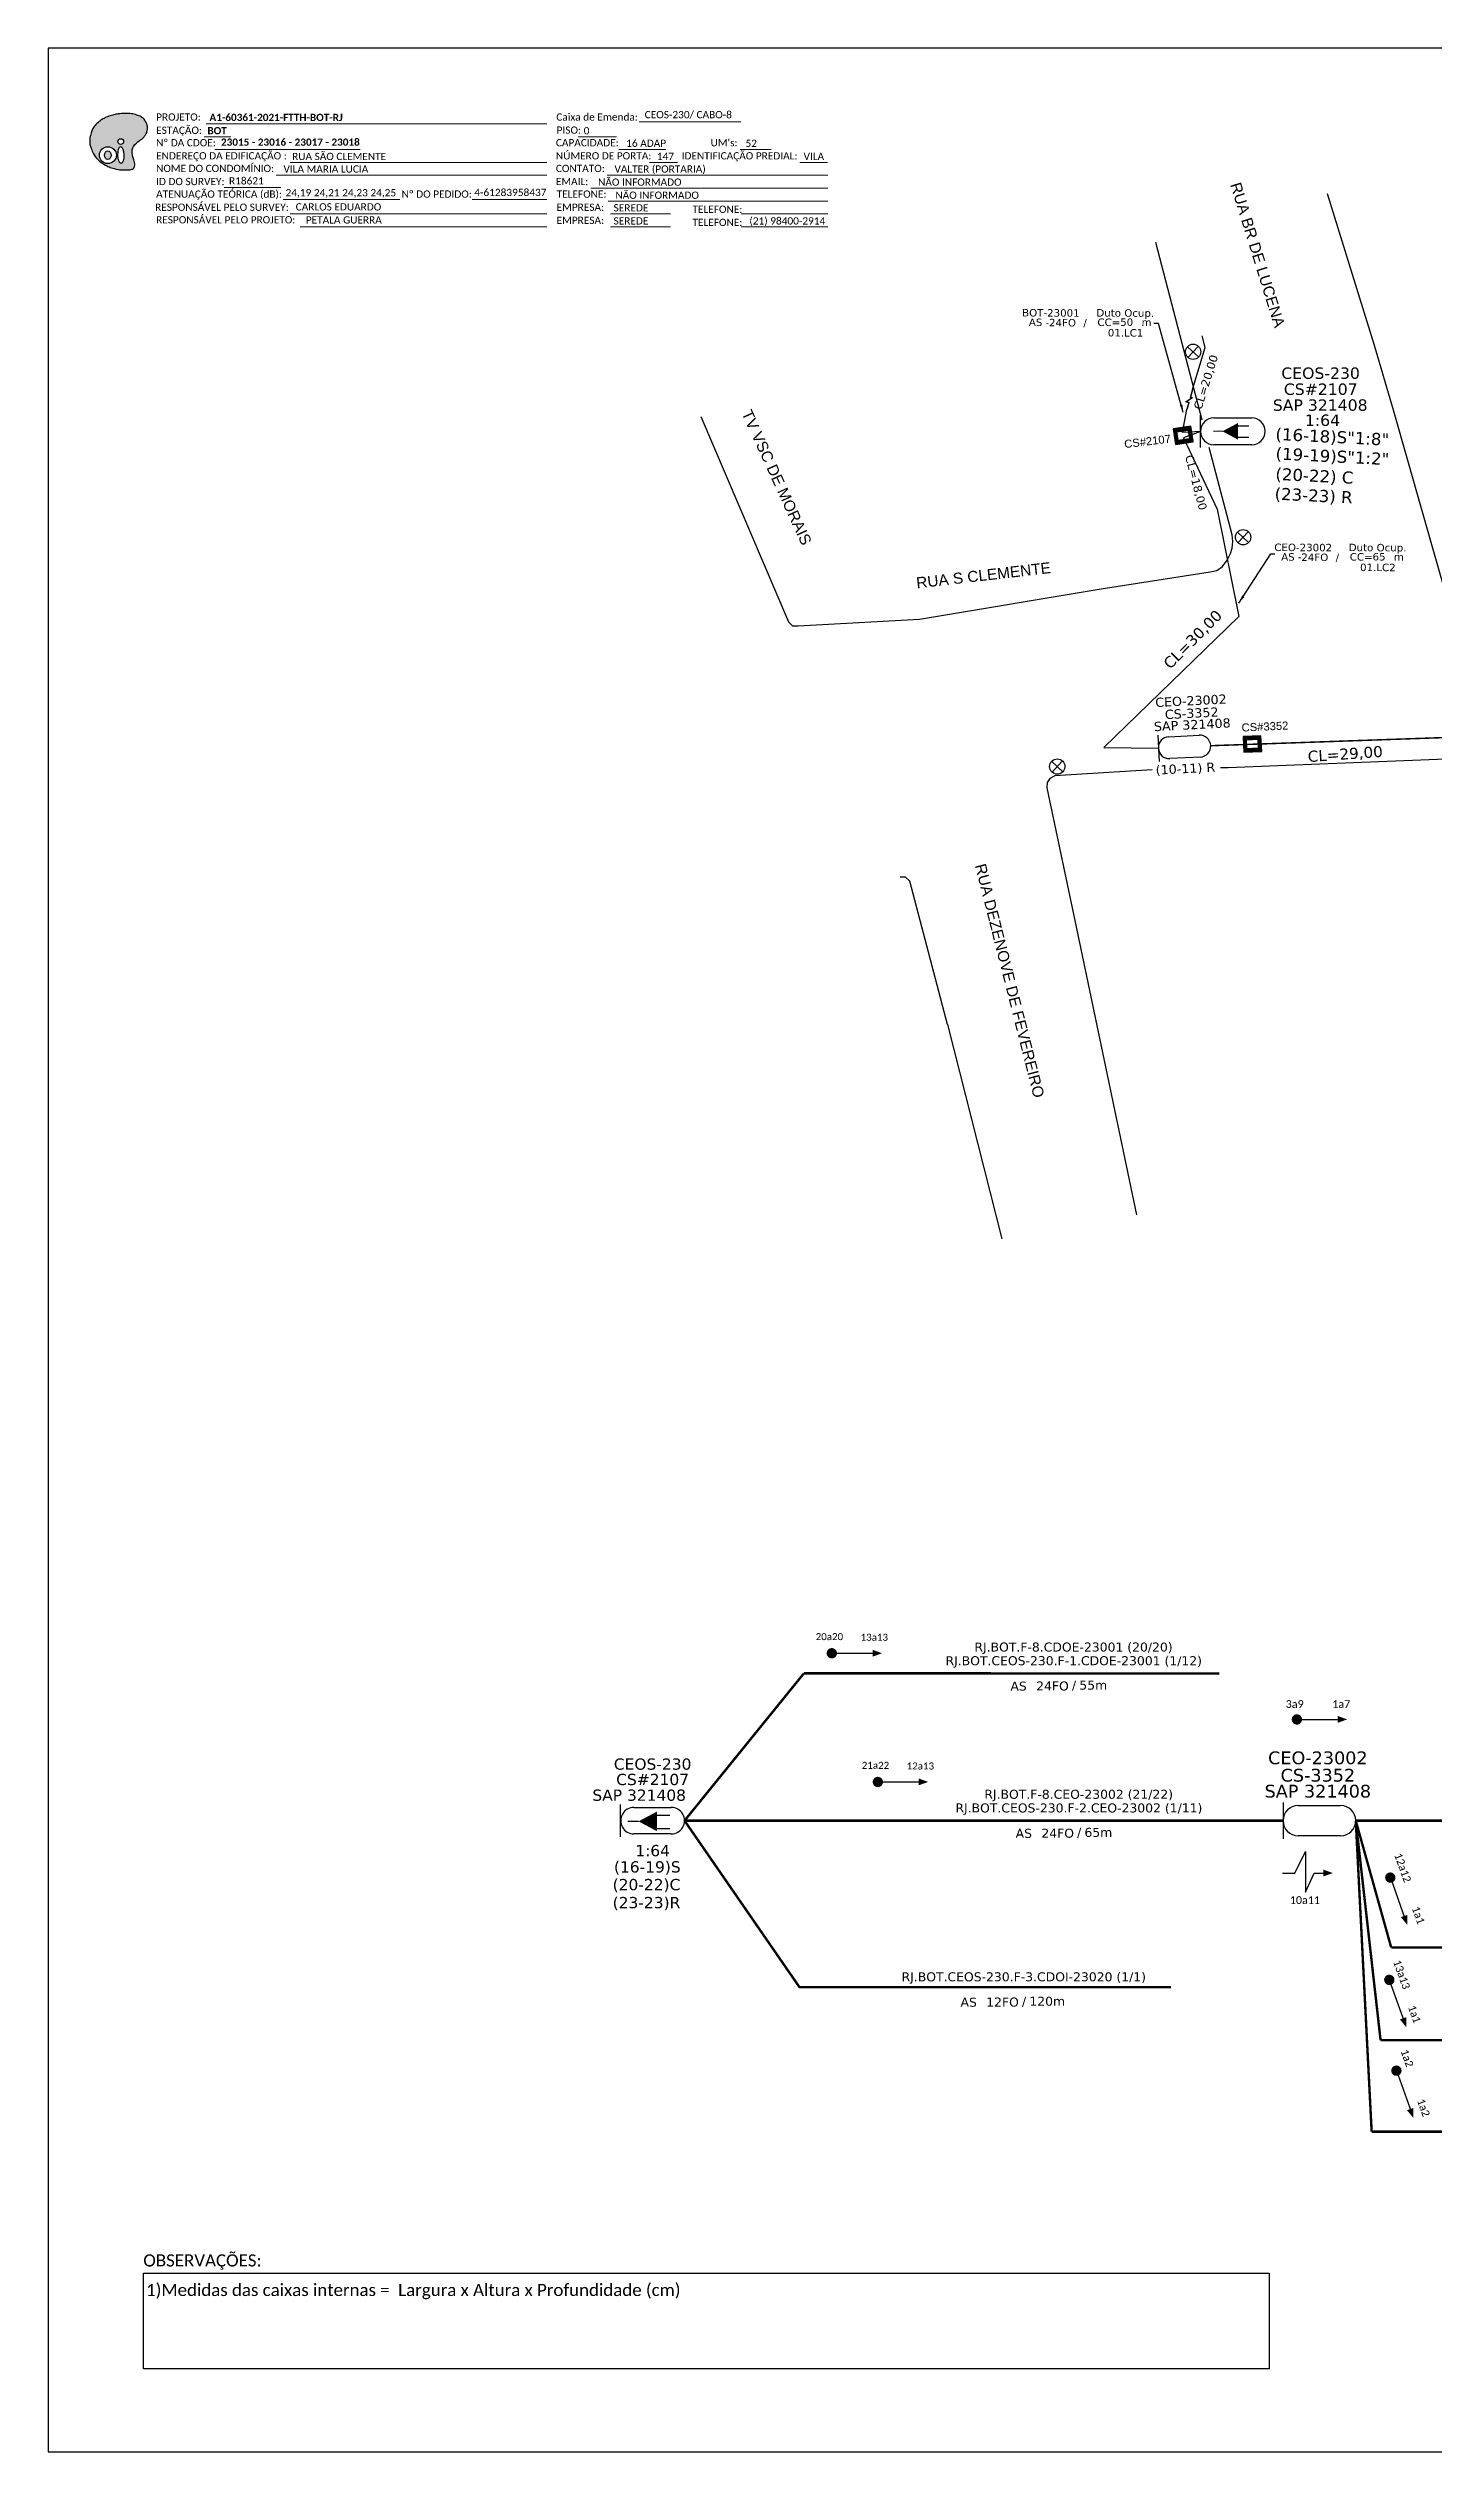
# Model space of a CAD drawing. Extents: x -4 to 837, y 1 to 595.
# Drawn here: x -4 to 339, y 1 to 595 of the extents above; entities that cross this region are included whole.
import ezdxf
from ezdxf.enums import TextEntityAlignment as Align

# ---------------------------------------------------------------- set-up
doc = ezdxf.new("R2010")
doc.units = 0
for name, color, linetype in [('10.1-Caixas Subterrâneas', 5, 'Continuous'), ('20.4-CEOS', 1, 'Continuous'), ('20.5-CEO', 1, 'Continuous'), ('Ancoragem Fachada', 7, 'Continuous'), ('CAP a instalar', 1, 'Continuous'), ('celulas gpon', 7, 'Continuous'), ('label_cabos', 7, 'Continuous'), ('locais', 7, 'Continuous'), ('QUADRA', 7, 'Continuous'), ('SETA', 7, 'Continuous'), ('Subida Lateral', 5, 'Continuous')]:
    doc.layers.add(name, color=color, linetype=linetype)
doc.layers.add('40.1-ETIQUETAS', color=1, linetype='Continuous', lineweight=20)
doc.layers.add('Segmento Logradouro Texto', color=238, linetype='Continuous', lineweight=0)
doc.layers.add('DROP DE CLIENTE', color=140, linetype='Continuous', plot=False)
doc.styles.add('ARIAL', font='arial.ttf')
doc.styles.add('DIGICADE', font='arial.ttf')
doc.styles.add('MtXpl_Calibri', font='calibri.ttf')
doc.styles.add('siredit', font='verdana.ttf')
doc.styles.add('WMF-Calibri0', font='calibri.ttf')
doc.styles.add('WMF-Calibri1', font='calibrib.ttf')
doc.linetypes.add('FENCELINE1', pattern='A,0.25,-0.1,[133,ltypeshp.shx,S=0.1,R=0,X=-0.1,Y=0],-0.1,1', length=1.45)
doc.dimstyles.new('CC', dxfattribs={"dimtxt": 1, "dimasz": 2, "dimexe": 0.18, "dimexo": 0.0625, "dimgap": 0.09, "dimtad": 0, "dimdec": 0, "dimrnd": 1, "dimzin": 0, "dimdsep": 46, "dimtxsty": 'siredit', "dimblk": 'NONE', "dimcen": 0, "dimse1": 1, "dimse2": 1, "dimsd1": 1, "dimsd2": 1, "dimclrt": 7, "dimadec": 0, "dimazin": 0, "dimtfac": 1, "dimtdec": 0, "dimtofl": 0, "dimtmove": 0, "dimatfit": 3, "dimfxl": 0, "dimtolj": 1, "dimtzin": 0, "dimarcsym": 0})

# ---------------------------------------------------------------- blocks, each defined once
blk = doc.blocks.new('OI')
h = blk.add_hatch(color=40)
edge = h.paths.add_edge_path()
edge.add_spline(control_points=[(4.35, -0.67), (3.92, -0.99), (3.26, -1.5), (2.81, -2.59), (2.9, -3.5), (3.06, -4.27), (3.31, -4.85), (3.37, -5.39), (3.4, -5.88), (3.2, -6.4), (2.54, -6.61), (1.65, -6.63), (0.55, -6.67), (-0.56, -6.42), (-1.61, -6.14), (-2.77, -5.61), (-3.92, -4.77), (-4.89, -3.7), (-5.34, -2.65), (-5.6, -1.94), (-5.85, -0.96), (-5.71, 0.47), (-5.1, 2.02), (-4.14, 3.02), (-3.3, 3.61), (-2.37, 4.16), (-1.36, 4.44), (-0.56, 4.7), (0.79, 4.85), (2.24, 4.97), (3.79, 4.57), (4.67, 4.21), (5.44, 3.65), (5.76, 2.99), (6.03, 2.21), (6.01, 1.46), (5.72, 0.64), (5.31, 0.08), (4.88, -0.38), (4.51, -0.55), (4.35, -0.67)], knot_values=[0, 0, 0, 0, 1.60434, 2.417191, 3.427595, 4.282808, 4.776746, 5.304182, 5.888771, 6.258406, 6.858137, 7.79129, 8.986195, 10.124242, 11.187857, 12.242908, 13.953784, 15.414161, 16.515391, 17.349188, 17.675853, 19.552021, 21.515531, 22.568638, 23.63245, 24.621084, 25.782718, 26.745347, 27.142653, 29.870543, 31.004649, 31.921532, 32.709589, 33.801391, 34.042471, 35.192333, 35.971461, 36.628871, 37.254359, 37.836911, 37.836911, 37.836911, 37.836911], degree=3, periodic=0)
h.paths.add_polyline_path([(1.13, -0.87, -1), (-0.04, -0.87, -1)], flags=16)
edge = h.paths.add_edge_path(flags=16)
edge.add_ellipse((0.56, -3.59), major_axis=(-0.02, 1.71), ratio=0.361305, start_angle=0, end_angle=360)
h.paths.add_polyline_path([(-0.36, -3.62, -1), (-3.8, -3.62, -1)], flags=16)
edge = h.paths.add_edge_path(flags=0)
edge.add_ellipse((-2.08, -3.62), major_axis=(0, 0.885), ratio=0.758294, start_angle=0, end_angle=360)
at = {"color": 40}
for centre, radius in [((-2.08, -3.62), 1.72), ((0.54, -0.87), 0.587)]:
    blk.add_circle(centre, radius, dxfattribs=at)
blk.add_ellipse((-2.08, -3.62), major_axis=(0, 0.885), ratio=0.758294, start_param=-3.141592653589792, end_param=3.141592653589792, dxfattribs=at)
blk.add_ellipse((0.56, -3.59), major_axis=(-0.02, 1.71), ratio=0.361305, dxfattribs=at)
at = {"color": 40, "start_tangent": (-0.800898, -0.598801), "end_tangent": (-0.800898, -0.598801)}
blk.add_spline([(4.35, -0.67), (3.2, -1.78), (2.9, -2.54), (2.92, -3.55), (3.12, -4.38), (3.28, -4.85), (3.37, -5.37), (3.35, -5.95), (3.2, -6.29), (2.66, -6.55), (1.73, -6.63), (0.54, -6.62), (-0.58, -6.41), (-1.6, -6.11), (-2.56, -5.67), (-3.95, -4.67), (-4.89, -3.56), (-5.37, -2.56), (-5.64, -1.78), (-5.72, -1.46), (-5.63, 0.42), (-4.84, 2.22), (-4.13, 2.99), (-3.27, 3.62), (-2.4, 4.09), (-1.3, 4.47), (-0.37, 4.72), (0.02, 4.77), (2.75, 4.8), (3.85, 4.53), (4.69, 4.16), (5.31, 3.68), (5.85, 2.73), (5.93, 2.5), (5.94, 1.35), (5.67, 0.62), (5.29, 0.08), (4.84, -0.36), (4.35, -0.67)], degree=3, dxfattribs=at)
blk = doc.blocks.new('POLE_POLE')
at = {"color": 1}
for p, q in [((-0.0000033, 0.0000125), (0.0000083, 0.0000017)), ((0.0000079, 0.0000128), (-0.0000029, 0.0000013))]:
    blk.add_line(p, q, dxfattribs=at)
blk.add_circle((0.0000026, 0.0000072), 0.00000805, dxfattribs=at)
blk = doc.blocks.new('*X8')
at = {"color": 0, "linetype": 'Continuous'}
for p, q in [((-1.25, 0.34099), (-0.49099, 1.1)), ((-1.25, 0.517767), (-0.667767, 1.1)), ((-1.25, 0.694544), (-0.844544, 1.1)), ((-1.25, 0.87132), (-1.02132, 1.1)), ((-1.25, 1.048097), (-1.198097, 1.1)), ((-1.25, 0.164214), (-0.8035, 0.610714)), ((-1.25, -0.012563), (-0.8035, 0.433937)), ((-1.25, -0.18934), (-0.8035, 0.25716)), ((-1.25, -0.366117), (-0.8035, 0.080383)), ((-0.789214, 0.625), (-0.314214, 1.1)), ((-0.612437, 0.625), (-0.137437, 1.1)), ((-0.43566, 0.625), (0.03934, 1.1)), ((-0.258883, 0.625), (0.216117, 1.1)), ((-0.082107, 0.625), (0.392893, 1.1)), ((0.09467, 0.625), (0.56967, 1.1)), ((0.271447, 0.625), (0.746447, 1.1)), ((0.448223, 0.625), (0.923223, 1.1)), ((0.625, 0.625), (1.1, 1.1)), ((0.801777, 0.625), (1.25, 1.073223)), ((0.8035, 0.449947), (1.25, 0.896447)), ((0.8035, 0.27317), (1.25, 0.71967)), ((0.8035, 0.096393), (1.25, 0.542893)), ((0.8035, -0.080383), (1.25, 0.366117)), ((0.8035, -0.25716), (1.25, 0.18934)), ((0.8035, -0.433937), (1.25, 0.012563)), ((-1.25, -0.542893), (-0.8035, -0.096393)), ((-1.25, -0.71967), (-0.8035, -0.27317)), ((-1.25, -0.896447), (-0.8035, -0.449947)), ((-1.25, -1.073223), (-0.801777, -0.625)), ((-1.1, -1.1), (-0.625, -0.625)), ((-0.923223, -1.1), (-0.448223, -0.625)), ((-0.746447, -1.1), (-0.271447, -0.625)), ((-0.56967, -1.1), (-0.09467, -0.625)), ((-0.392893, -1.1), (0.082107, -0.625)), ((-0.216117, -1.1), (0.258883, -0.625)), ((-0.03934, -1.1), (0.43566, -0.625)), ((0.137437, -1.1), (0.612437, -0.625)), ((0.314214, -1.1), (0.789214, -0.625)), ((0.49099, -1.1), (1.25, -0.34099)), ((0.667767, -1.1), (1.25, -0.517767)), ((0.8035, -0.610714), (1.25, -0.164214)), ((0.844544, -1.1), (1.25, -0.694544)), ((1.02132, -1.1), (1.25, -0.87132)), ((1.198097, -1.1), (1.25, -1.048097))]:
    blk.add_line(p, q, dxfattribs=at)
blk = doc.blocks.new('MANHOLE_MQ')
at = {"color": 0, "linetype": 'Continuous'}
for p, q in [((0.0000062, 0.0000057), (-0.0000063, 0.0000057)), ((-0.0000063, 0.0000057), (-0.0000063, -0.0000053)), ((-0.000004, 0.0000033), (0.000004, 0.0000033)), ((-0.000004, -0.0000029), (-0.000004, 0.0000033)), ((0.000004, 0.0000033), (0.000004, -0.0000029)), ((0.0000062, -0.0000053), (0.0000062, 0.0000057)), ((-0.0000063, -0.0000053), (0.0000062, -0.0000053)), ((0.000004, -0.0000029), (-0.000004, -0.0000029)), ((0.000004, -0.0000029), (0.000004, -0.0000029))]:
    blk.add_line(p, q, dxfattribs=at)
at = {"color": 0, "linetype": 'Continuous', "xscale": 5e-06, "yscale": 5e-06, "zscale": 1e-05}
blk.add_blockref('*X8', (0, 0.0000002), dxfattribs=at)
blk = doc.blocks.new('_None')
blk = doc.blocks.new('Inst CB DT OCUP CFOA-SM-AS-80-TS-24')
at = {"layer": 'label_cabos', "color": 0, "style": 'siredit'}
for tag, flags, p in [('ID_ATIVIDADE', 3, (1.31, 2.67)), ('FATOR', 1, (11.56, 2.55))]:
    blk.add_attdef(tag, text='', height=1, rotation=359.69, dxfattribs=dict(at, flags=flags)).set_placement(p, align=Align.MIDDLE_CENTER)
for tag, p in [('TIPO_CABO', (1.76, 0)), ('DESTINO_CABO', (3.13, 1.26)), ('CABO', (4.69, -0.05)), ('/', (7.71, -0.05)), ('LANCE', (10.91, 0)), ('TIPO_CABO', (13.11, 1.24)), ('UND', (15.96, 0)), ('FID', (13.15, -1.41))]:
    blk.add_attdef(tag, text='', height=1, rotation=359.69, dxfattribs=at).set_placement(p, align=Align.MIDDLE_CENTER)
blk.add_attdef('QTDE', (12.43, -0.47), '', height=1, rotation=359.69, dxfattribs=at)
blk = doc.blocks.new('*U33')
at = {"layer": '20.4-CEOS', "color": 7, "style": 'siredit'}
for tag, p in [('FIBRAS_SPLITTER', (0, 0)), ('FIBRAS_TOP_C', (0, -4.13)), ('RESERVA_FINAIS', (0, -5.46))]:
    blk.add_attdef(tag, p, '', height=1.01, dxfattribs=at)
for tag, p, flags in [('ID_ATIVIDADE', (0, -6.77), 3), ('FATOR', (0, -8.09), 1), ('QTDE', (0, -9.4), 1), ('FID', (0, -10.71), 1)]:
    blk.add_attdef(tag, p, '', height=1.01, dxfattribs=dict(at, flags=flags))
blk = doc.blocks.new('ETIQUETA_RS5F')
at = {"layer": '40.1-ETIQUETAS', "color": 0, "style": 'siredit'}
blk.add_text('/', height=1.5, dxfattribs=at).set_placement((1.58, -1.95), align=Align.MIDDLE_RIGHT)
for tag, p in [('ETIQUETA_R_PRIMARIA', (1.21, 4.1)), ('ETIQUETA_R_SECUNDARIA', (1.21, 2.1)), ('F_ATIVAS/F_MORTAS', (1.14, -4.24))]:
    blk.add_attdef(tag, text='', height=1.5, dxfattribs=at).set_placement(p, align=Align.MIDDLE_CENTER)
for tag, p in [('TIPO_CABO', (-6.58, -2.12)), ('CAP_CABO', (0.4, -2.09))]:
    blk.add_attdef(tag, text='', height=1.5, dxfattribs=at).set_placement(p, align=Align.MIDDLE_RIGHT)
blk.add_attdef('METROS', text='', height=1.5, dxfattribs=at).set_placement((2.14, -1.95), align=Align.MIDDLE_LEFT)
for tag, p in [('FUSÃO_1', (0.85, -8.39)), ('FUSÃO_2', (0.85, -10.6)), ('FUSÃO_3', (0.85, -12.93)), ('FUSÃO_4', (0.85, -15.14)), ('FUSÃO_5', (0.85, -17.16))]:
    blk.add_attdef(tag, text='', height=1.5, dxfattribs=at).set_placement(p, align=Align.CENTER)

msp = doc.modelspace()

# ---------------------------------------------------------------- linework, layer by layer
for p, q in [((837.17, 595.26), (-3.83, 595.26)), ((-3.83, 595.26), (-3.83, 1.26)), ((-3.83, 1.26), (837.17, 1.26))]:
    msp.add_line(p, q)
at = {"color": 7, "lineweight": 0}
for points in [[(35.28, 576.58), (119.43, 576.58)], [(142.27, 577.07), (167.4, 577.07)], [(34.76, 573.3), (41.31, 573.3)], [(127.22, 573.34), (136.71, 573.34)], [(37.42, 570.23), (73.33, 570.23)], [(55.99, 566.99), (119.43, 566.99)], [(137.27, 570.23), (148.89, 570.23)], [(144.86, 566.99), (151.8, 566.99)], [(167.22, 570.23), (174.88, 570.23)], [(182.03, 566.99), (188.88, 566.99)], [(39.74, 560.82), (53.69, 560.82)], [(52.58, 563.88), (119.43, 563.88)], [(130.35, 560.64), (188.91, 560.64)], [(134.39, 563.88), (188.91, 563.88)], [(54.28, 557.85), (83.14, 557.85)], [(55.99, 554.29), (119.43, 554.29)], [(101.02, 557.85), (119.45, 557.85)], [(134.64, 557.41), (188.91, 557.41)], [(135.24, 554.29), (150.04, 554.29)], [(167.49, 554.29), (188.91, 554.29)], [(58.48, 551.06), (119.43, 551.06)], [(135.24, 551.06), (150.04, 551.06)], [(167.52, 551.06), (188.91, 551.06)]]:
    msp.add_lwpolyline(points, dxfattribs=at)
at = {"color": 7, "const_width": 1.28}
for points in [[(189.27, 198.61, 1), (190.54, 198.61, 1)], [(200.65, 166.81, 1), (201.92, 166.81, 1)]]:
    msp.add_lwpolyline(points, format="xyb", close=True, dxfattribs=at)
at = {"const_width": 1.28}
for points in [[(304.24, 182.26, 1), (305.51, 182.26, 1)], [(327.75, 143.77, 1), (328.18, 142.57, 1)], [(327.5, 118.5, 1), (327.93, 117.3, 1)], [(329.25, 96.07, 1), (329.68, 94.87, 1)]]:
    msp.add_lwpolyline(points, format="xyb", close=True, dxfattribs=at)
at = {"color": 0}
msp.add_lwpolyline([(19.73, 45.46), (297.98, 45.46), (297.98, 21.75), (19.73, 21.75)], close=True, dxfattribs=at)
at = {"layer": '20.4-CEOS', "color": 7}
for p, q in [((284.37, 503.88), (293.7, 503.89)), ((293.71, 497.24), (284.37, 497.23)), ((137.71, 153.28), (137.71, 161.21)), ((141, 160.53), (150.22, 160.53)), ((150.22, 153.96), (141, 153.96))]:
    msp.add_line(p, q, dxfattribs=at)
for points in [[(281.05, 496.54), (281.04, 504.56)], [(286.46, 500.56), (284.22, 500.55)], [(290.14, 501.88), (292.98, 501.88)], [(290.14, 499.11), (292.98, 499.11)], [(142.13, 157.07), (139.47, 157.07)], [(146.51, 158.63), (149.87, 158.63)], [(146.51, 155.35), (149.87, 155.35)]]:
    msp.add_lwpolyline(points, dxfattribs=at)
for points in [[(286.46, 500.56, 0, 4.11, 0), (290.31, 500.56, 4.11, 4.11, 0)], [(142.13, 157.07, 0, 4.88, 0), (146.71, 157.07, 4.88, 4.88, 0)]]:
    msp.add_lwpolyline(points, format="xyseb", dxfattribs=at)
for centre, start, end in [((284.37, 500.55), 90.05565, 270.05565), ((293.7, 500.56), 270.05565, 90.05565)]:
    msp.add_arc(centre, 3.33, start, end, dxfattribs=at)
for centre, major_axis, start_param, end_param in [((141, 157.25), (2.32, 2.32), 0.785398, 3.926991), ((150.22, 157.25), (-2.32, 2.32), 2.356194, 5.497787)]:
    msp.add_ellipse(centre, major_axis=major_axis, ratio=1, start_param=start_param, end_param=end_param, dxfattribs=at)
at = {"layer": '20.5-CEO', "color": 5}
for p, q in [((273.19, 425.09), (280.74, 425.47)), ((281.01, 420.08), (273.46, 419.7)), ((305.19, 160.99), (315.68, 160.99)), ((315.68, 153.51), (305.19, 153.51))]:
    msp.add_line(p, q, dxfattribs=at)
for points in [[(270.47, 425.5), (270.79, 419.01)], [(301.45, 161.75), (301.45, 152.74)]]:
    msp.add_lwpolyline(points, dxfattribs=at)
for centre, radius, start, end in [((273.32, 422.39), 2.7, 92.87741, 272.87741), ((280.87, 422.77), 2.7, 272.87741, 92.87741), ((305.19, 157.25), 3.74, 90, 270), ((315.68, 157.25), 3.74, 270, 90)]:
    msp.add_arc(centre, radius, start, end, dxfattribs=at)
at = {"layer": 'CAP a instalar', "color": 7, "ltscale": 5}
for p, q in [((282.16, 521.26), (281.43, 524.14)), ((279.1, 510.89), (282.16, 521.26)), ((276.6, 500.26), (277.7, 505.96)), ((281.04, 500.55), (276.6, 500.26)), ((281.04, 500.55), (276.84, 498.97)), ((276.84, 498.97), (285.13, 481.31)), ((277.48, 501.06), (277.48, 501.06)), ((285.13, 481.31), (290.52, 454.84)), ((290.52, 454.84), (257.11, 422.4)), ((257.11, 422.4), (270.63, 422.26))]:
    msp.add_line(p, q, dxfattribs=at)
at = {"layer": 'CAP a instalar', "linetype": 'FENCELINE1', "ltscale": 5, "const_width": 0.368}
msp.add_lwpolyline([(347.55, 425.1), (283.57, 422.87)], dxfattribs=at)
at = {"layer": 'CAP a instalar', "color": 7, "linetype": 'FENCELINE1', "ltscale": 7, "const_width": 0.595}
for points in [[(153.5, 157.25), (183.02, 193.66)], [(183.02, 193.66), (285.66, 193.62)], [(153.5, 157.25), (301.45, 157.25)], [(319.42, 157.25), (328.18, 125.92)], [(319.42, 157.25), (325.56, 102.98)], [(328.18, 125.92), (421.19, 125.9)], [(325.56, 102.98), (418.57, 102.96)]]:
    msp.add_lwpolyline(points, dxfattribs=at)
at = {"layer": 'CAP a instalar', "color": 252, "linetype": 'FENCELINE1', "ltscale": 7, "const_width": 0.595}
for points in [[(153.5, 157.25), (181.91, 116.1), (193.76, 116.12)], [(319.42, 157.25), (323.35, 80.39)], [(193.76, 116.12), (273.73, 116.1)], [(323.35, 80.39), (425.22, 80.46)]]:
    msp.add_lwpolyline(points, dxfattribs=at)
at = {"layer": 'CAP a instalar', "linetype": 'FENCELINE1', "ltscale": 7, "const_width": 0.595}
msp.add_lwpolyline([(319.42, 157.25), (423.87, 157.21)], dxfattribs=at)
at = {"layer": 'DROP DE CLIENTE', "color": 5}
msp.add_line((306.99, 149.64), (306.99, 139.58), dxfattribs=at)
at = {"layer": 'QUADRA', "color": 4}
for points in [[(312.35, 559.34), (323.99, 521.85)], [(281.45, 503.31), (270.01, 547.2)], [(323.99, 521.85), (328.7, 505.83), (342.82, 456.08), (343.72, 455.1), (345.18, 455.1), (363.53, 454.46), (429.42, 456.08), (640.81, 466.63), (643.15, 466.63), (644.43, 467.28), (645.34, 468.26), (645.63, 469.55)], [(157.53, 504.21), (179.21, 453.48), (180.15, 452.5), (181.57, 452.5), (211.61, 454.12), (256.49, 461.61), (283.44, 465.84), (285.06, 466.16), (286.46, 467.13), (287.6, 468.76), (288.46, 470.39), (288.9, 471.69), (289, 473.31), (288.84, 474.94), (283.22, 496.52)], [(597.18, 415.6), (594.43, 426.96), (593.46, 427.93), (516.53, 425.51), (464.97, 424.22), (456.33, 424.22), (455.11, 423.56), (454.38, 422.58), (454.32, 420.96), (455.76, 413.81), (457.15, 405.67), (456.47, 404.7), (455.28, 404.37), (449.08, 402.75), (447.69, 402.75), (446.54, 403.07), (445.95, 404.37), (444.2, 411.53), (441.72, 421.62), (440.76, 421.94), (439.46, 422.58), (431.74, 422.91), (426.98, 422.91), (300.16, 417.87)], [(269.11, 416.9), (245.04, 415.43), (243.84, 414.78), (243.11, 413.81), (243.05, 412.5), (249.96, 379.7)], [(300.16, 417.87), (287.89, 417.38), (285.95, 417.38)], [(218.54, 353.98), (209.17, 389.42), (208.16, 390.4), (206.79, 390.4)], [(249.96, 379.7), (265.26, 306.92)], [(218.54, 353.98), (231.97, 301.02)]]:
    msp.add_lwpolyline(points, dxfattribs=at)
at = {"layer": 'SETA', "color": 7}
for points in [[(189.9, 198.61), (200.87, 198.61)], [(201.29, 166.81), (212.25, 166.81)]]:
    msp.add_lwpolyline(points, dxfattribs=at)
at = {"layer": 'SETA'}
for points in [[(304.87, 182.26), (315.84, 182.26)], [(327.97, 143.17), (331.67, 132.85)], [(327.72, 117.9), (331.41, 107.58)], [(329.47, 95.47), (333.17, 85.15)]]:
    msp.add_lwpolyline(points, dxfattribs=at)
at = {"layer": 'SETA', "color": 5}
for points in [[(301.33, 144.28), (304.38, 144.28), (306.99, 149.64)], [(306.99, 139.58), (309.14, 144.28), (312.29, 144.28)]]:
    msp.add_lwpolyline(points, dxfattribs=at)
at = {"layer": 'SETA', "color": 7}
for points in [[(199.99, 199.47), (202.33, 198.62), (199.99, 197.77)], [(211.37, 167.67), (213.71, 166.82), (211.37, 165.97)]]:
    msp.add_solid(points, dxfattribs=at)
at = {"layer": 'SETA'}
for points in [[(314.96, 183.12), (317.3, 182.27), (314.96, 181.42)], [(332.19, 133.97), (332.17, 131.49), (330.58, 133.4)], [(331.93, 108.7), (331.92, 106.21), (330.33, 108.13)], [(333.69, 86.27), (333.67, 83.78), (332.09, 85.69)]]:
    msp.add_solid(points, dxfattribs=at)
at = {"layer": 'SETA', "color": 5}
msp.add_solid([(311.41, 145.15), (313.75, 144.3), (311.41, 143.45)], dxfattribs=at)
at = {"layer": 'Subida Lateral', "color": 5, "const_width": 0.368}
msp.add_lwpolyline([(277.7, 505.96), (278.18, 507.65), (277.54, 507.88), (278.93, 508.82), (278.58, 509.01), (279.1, 510.89)], dxfattribs=at)

# ---------------------------------------------------------------- block references
at = {"color": 7, "xscale": 1.213923925163967, "yscale": 1.213923925163967, "zscale": 1.213923925163967, "rotation": 0.1532896023949059}
msp.add_blockref('OI', (13.47, 573.2), dxfattribs=at)
at = {"layer": '10.1-Caixas Subterrâneas', "color": 30, "xscale": 352405.8573918803, "yscale": 352405.8573918805, "zscale": 352405.8573918805}
for p, rotation in [((276.74, 499.64), 188.4203715481282), ((293.86, 423.37), 182.8336503424179)]:
    msp.add_blockref('MANHOLE_MQ', p, dxfattribs=dict(at, rotation=rotation))
at = {"layer": '20.4-CEOS', "color": 0, "lineweight": 0}
ref = msp.add_blockref('*U33', (299.52, 498.44), dxfattribs=dict(at, xscale=2.962726248718471, yscale=2.962726248718471, zscale=2.962726248718471, rotation=357.0732344251749))
ref.add_attrib('FIBRAS_SPLITTER', '(16-18)S"1:8"', (299.52, 498.44), dxfattribs={"color": 7, "height": 2.9914, "rotation": 357.07323, "style": 'siredit'})
ref.add_attrib('FIBRAS_TOP_C', '(20-22) C', (299.5, 488.57), dxfattribs={"color": 7, "height": 2.991, "rotation": 357.07323, "style": 'siredit'})
ref.add_attrib('RESERVA_FINAIS', '(23-23) R', (299.31, 483.7), dxfattribs={"color": 7, "height": 2.991, "rotation": 357.07323, "style": 'siredit'})
ref = msp.add_blockref('*U33', (299.54, 493.62), dxfattribs=dict(at, xscale=2.962726248718471, yscale=2.962726248718471, zscale=2.962726248718471, rotation=357.0732344251749))
ref.add_attrib('FIBRAS_SPLITTER', '(19-19)S"1:2"', (299.54, 493.62), dxfattribs={"color": 7, "height": 2.9914, "rotation": 357.07323, "style": 'siredit'})
at = {"layer": '40.1-ETIQUETAS', "color": 7}
ref = msp.add_blockref('ETIQUETA_RS5F', (247.95, 193.64), dxfattribs=dict(at, xscale=1.487662336244305, yscale=1.487662336244305, zscale=1.487662336244305))
ref.add_attrib('ETIQUETA_R_PRIMARIA', 'RJ.BOT.F-8.CDOE-23001 (20/20)', dxfattribs={"color": 0, "height": 2.2315, "style": 'siredit'}).set_placement((249.65, 200.15), align=Align.MIDDLE_CENTER)
ref.add_attrib('ETIQUETA_R_SECUNDARIA', 'RJ.BOT.CEOS-230.F-1.CDOE-23001 (1/12)', dxfattribs={"color": 0, "height": 2.2315, "style": 'siredit'}).set_placement((249.71, 196.77), align=Align.MIDDLE_CENTER)
ref.add_attrib('TIPO_CABO', 'AS', dxfattribs={"color": 0, "height": 2.231, "style": 'siredit'}).set_placement((238.1, 190.49), align=Align.MIDDLE_RIGHT)
ref.add_attrib('CAP_CABO', '24FO', dxfattribs={"color": 0, "height": 2.231, "style": 'siredit'}).set_placement((248.49, 190.53), align=Align.MIDDLE_RIGHT)
ref.add_attrib('METROS', '55m', dxfattribs={"color": 0, "height": 2.231, "style": 'siredit'}).set_placement((251.09, 190.73), align=Align.MIDDLE_LEFT)
ref = msp.add_blockref('ETIQUETA_RS5F', (249.22, 157.26), dxfattribs=dict(at, xscale=1.487662336244305, yscale=1.487662336244305, zscale=1.487662336244305))
ref.add_attrib('ETIQUETA_R_PRIMARIA', 'RJ.BOT.F-8.CEO-23002 (21/22)', dxfattribs={"color": 0, "height": 2.2315, "style": 'siredit'}).set_placement((250.93, 163.77), align=Align.MIDDLE_CENTER)
ref.add_attrib('ETIQUETA_R_SECUNDARIA', 'RJ.BOT.CEOS-230.F-2.CEO-23002 (1/11)', dxfattribs={"color": 0, "height": 2.2315, "style": 'siredit'}).set_placement((250.98, 160.39), align=Align.MIDDLE_CENTER)
ref.add_attrib('TIPO_CABO', 'AS', dxfattribs={"color": 0, "height": 2.231, "style": 'siredit'}).set_placement((239.38, 154.12), align=Align.MIDDLE_RIGHT)
ref.add_attrib('CAP_CABO', '24FO', dxfattribs={"color": 0, "height": 2.231, "style": 'siredit'}).set_placement((249.77, 154.15), align=Align.MIDDLE_RIGHT)
ref.add_attrib('METROS', '65m', dxfattribs={"color": 0, "height": 2.231, "style": 'siredit'}).set_placement((252.36, 154.35), align=Align.MIDDLE_LEFT)
at = {"layer": '40.1-ETIQUETAS', "color": 252}
ref = msp.add_blockref('ETIQUETA_RS5F', (235.6, 115.53), dxfattribs=dict(at, xscale=1.487662336244305, yscale=1.487662336244305, zscale=1.487662336244305))
ref.add_attrib('ETIQUETA_R_SECUNDARIA', 'RJ.BOT.CEOS-230.F-3.CDOI-23020 (1/1)', dxfattribs={"color": 0, "height": 2.2315, "style": 'siredit'}).set_placement((237.36, 118.66), align=Align.MIDDLE_CENTER)
ref.add_attrib('TIPO_CABO', 'AS', dxfattribs={"color": 0, "height": 2.231, "style": 'siredit'}).set_placement((225.76, 112.39), align=Align.MIDDLE_RIGHT)
ref.add_attrib('CAP_CABO', '12FO', dxfattribs={"color": 0, "height": 2.231, "style": 'siredit'}).set_placement((236.14, 112.42), align=Align.MIDDLE_RIGHT)
ref.add_attrib('METROS', '120m', dxfattribs={"color": 0, "height": 2.231, "style": 'siredit'}).set_placement((238.74, 112.63), align=Align.MIDDLE_LEFT)
at = {"layer": 'label_cabos', "color": 0, "lineweight": 0}
ref = msp.add_blockref('Inst CB DT OCUP CFOA-SM-AS-80-TS-24', (238.3, 527.5), dxfattribs=dict(at, xscale=1.842424860473023, yscale=1.842424860473023, zscale=1.842424860473023))
ref.add_attrib('DESTINO_CABO', 'BOT-23001', dxfattribs={"color": 0, "height": 1.842, "rotation": 359.69001, "style": 'siredit'}).set_placement((244.06, 529.83), align=Align.MIDDLE_CENTER)
ref.add_attrib('CABO', '24FO', dxfattribs={"color": 0, "height": 1.842, "rotation": 359.69001, "style": 'siredit'}).set_placement((246.93, 527.41), align=Align.MIDDLE_CENTER)
ref.add_attrib('TIPO_CABO', 'Duto Ocup.', dxfattribs={"color": 0, "height": 1.842, "rotation": 359.69001, "style": 'siredit'}).set_placement((262.45, 529.8), align=Align.MIDDLE_CENTER)
ref.add_attrib('/', '/', dxfattribs={"color": 0, "height": 1.84, "rotation": 359.69001, "style": 'siredit'}).set_placement((252.51, 527.41), align=Align.MIDDLE_CENTER)
ref.add_attrib('TIPO_CABO', 'AS - ', dxfattribs={"color": 0, "height": 1.842, "rotation": 359.69001, "style": 'siredit'}).set_placement((241.54, 527.49), align=Align.MIDDLE_CENTER)
ref.add_attrib('FID', '01.LC1', dxfattribs={"color": 0, "height": 1.842, "rotation": 359.69001, "style": 'siredit'}).set_placement((262.52, 524.9), align=Align.MIDDLE_CENTER)
ref.add_attrib('LANCE', 'CC=', dxfattribs={"color": 0, "height": 1.842, "rotation": 359.69001, "style": 'siredit'}).set_placement((258.39, 527.5), align=Align.MIDDLE_CENTER)
ref.add_attrib('QTDE', '50', (261.19, 526.63), dxfattribs={"color": 0, "height": 1.842, "rotation": 359.69001, "style": 'siredit'})
ref.add_attrib('UND', 'm', dxfattribs={"color": 0, "height": 1.84, "rotation": 359.69001, "style": 'siredit'}).set_placement((267.71, 527.5), align=Align.MIDDLE_CENTER)
ref = msp.add_blockref('Inst CB DT OCUP CFOA-SM-AS-80-TS-24', (300.67, 469.53), dxfattribs=dict(at, xscale=1.842424860473023, yscale=1.842424860473023, zscale=1.842424860473023))
ref.add_attrib('DESTINO_CABO', 'CEO-23002', dxfattribs={"color": 0, "height": 1.842, "rotation": 359.69001, "style": 'siredit'}).set_placement((306.44, 471.86), align=Align.MIDDLE_CENTER)
ref.add_attrib('CABO', '24FO', dxfattribs={"color": 0, "height": 1.842, "rotation": 359.69001, "style": 'siredit'}).set_placement((309.3, 469.44), align=Align.MIDDLE_CENTER)
ref.add_attrib('TIPO_CABO', 'Duto Ocup.', dxfattribs={"color": 0, "height": 1.842, "rotation": 359.69001, "style": 'siredit'}).set_placement((324.82, 471.83), align=Align.MIDDLE_CENTER)
ref.add_attrib('/', '/', dxfattribs={"color": 0, "height": 1.84, "rotation": 359.69001, "style": 'siredit'}).set_placement((314.88, 469.44), align=Align.MIDDLE_CENTER)
ref.add_attrib('TIPO_CABO', 'AS - ', dxfattribs={"color": 0, "height": 1.842, "rotation": 359.69001, "style": 'siredit'}).set_placement((303.92, 469.52), align=Align.MIDDLE_CENTER)
ref.add_attrib('FID', '01.LC2', dxfattribs={"color": 0, "height": 1.842, "rotation": 359.69001, "style": 'siredit'}).set_placement((324.89, 466.93), align=Align.MIDDLE_CENTER)
ref.add_attrib('LANCE', 'CC=', dxfattribs={"color": 0, "height": 1.842, "rotation": 359.69001, "style": 'siredit'}).set_placement((320.77, 469.54), align=Align.MIDDLE_CENTER)
ref.add_attrib('QTDE', '65', (323.57, 468.66), dxfattribs={"color": 0, "height": 1.842, "rotation": 359.69001, "style": 'siredit'})
ref.add_attrib('UND', 'm', dxfattribs={"color": 0, "height": 1.84, "rotation": 359.69001, "style": 'siredit'}).set_placement((330.08, 469.54), align=Align.MIDDLE_CENTER)
at = {"layer": 'locais', "color": 10, "xscale": 234724.9272242631, "yscale": 234724.9272242631, "zscale": 234724.9272242631}
for p in [(278.61, 518.53), (290.96, 472.69), (245.03, 416.04)]:
    msp.add_blockref('POLE_POLE', p, dxfattribs=at)

# ---------------------------------------------------------------- texts
at = {"color": 7, "lineweight": 0, "style": 'WMF-Calibri0'}
for s, height, p in [('PROJETO:', 1.793, (22.88, 577.33)), ('ESTAÇÃO:', 1.793, (22.88, 574.05)), ('Caixa de Emenda:', 1.7927, (121.81, 577.33)), ('Nº DA CDOE:', 1.7927, (22.88, 570.98)), ('CAPACIDADE:', 1.7927, (121.7, 570.98)), ('PISO:', 1.793, (121.88, 574.09)), ("UM's:", 1.793, (159.95, 570.98)), ('ENDEREÇO DA EDIFICAÇÃO :', 1.7927, (22.88, 567.74)), ('NOME DO CONDOMÍNIO:', 1.7927, (22.88, 564.63)), ('CONTATO:', 1.793, (121.7, 564.63)), ('NÚMERO DE PORTA:', 1.7927, (121.7, 567.74)), ('IDENTIFICAÇÃO PREDIAL:', 1.7927, (152.78, 567.74)), ('ATENUAÇÃO TEÓRICA (dB):', 1.7927, (22.88, 558.28)), ('ID DO SURVEY:', 1.7927, (22.88, 561.39)), ('Nº DO PEDIDO:', 1.7927, (83.56, 558.28)), ('EMAIL:', 1.793, (121.7, 561.39)), ('TELEFONE:', 1.793, (121.88, 558.28)), ('RESPONSÁVEL PELO SURVEY:', 1.7927, (22.63, 555.04)), ('RESPONSÁVEL PELO PROJETO:', 1.7927, (22.88, 551.93)), ('EMPRESA:', 1.793, (121.88, 555.04)), ('EMPRESA:', 1.793, (121.88, 551.8)), ('TELEFONE:', 1.793, (155.47, 554.54)), ('TELEFONE:', 1.793, (155.47, 551.3))]:
    msp.add_text(s, height=height, dxfattribs=at).set_placement(p)
at = {"color": 7}
for s, height, style, p in [('A1-60361-2021-FTTH-BOT-RJ', 1.7927, 'WMF-Calibri1', (36.07, 577.23)), ('CEOS-230/ CABO-8', 1.7927, 'WMF-Calibri0', (143.66, 577.91)), ('BOT', 1.793, 'WMF-Calibri1', (35.56, 573.95)), ('0', 1.79, 'WMF-Calibri0', (128.58, 573.94)), (' 16 ADAP', 1.793, 'WMF-Calibri0', (138.45, 570.85)), ('52', 1.793, 'WMF-Calibri0', (168.57, 570.83)), ('VILA MARIA LUCIA', 1.7927, 'WMF-Calibri0', (54.36, 564.48)), ('RUA SÃO CLEMENTE ', 1.7927, 'WMF-Calibri0', (56.5, 567.58)), ('VALTER (PORTARIA) ', 1.7927, 'WMF-Calibri0', (136.17, 564.48)), ('147', 1.793, 'WMF-Calibri0', (146.64, 567.59)), ('VILA', 1.793, 'WMF-Calibri0', (182.92, 567.59)), ('R18621 ', 1.793, 'WMF-Calibri0', (40.9, 561.56)), ('24,19 24,21 24,23 24,25', 1.7927, 'WMF-Calibri0', (54.87, 558.62)), ('4-61283958437 ', 1.7927, 'WMF-Calibri0', (101.52, 558.69)), ('NÃO INFORMADO', 1.7927, 'WMF-Calibri0', (132.13, 561.24)), ('NÃO INFORMADO', 1.7927, 'WMF-Calibri0', (136.41, 558.01)), ('CARLOS EDUARDO', 1.7927, 'WMF-Calibri0', (57.39, 555.13)), ('PETALA GUERRA', 1.7927, 'WMF-Calibri0', (59.88, 551.9)), ('SEREDE', 1.793, 'WMF-Calibri0', (135.95, 554.89)), ('SEREDE', 1.793, 'WMF-Calibri0', (135.95, 551.66)), ('(21) 98400-2914', 1.7927, 'WMF-Calibri0', (169.53, 551.66))]:
    msp.add_text(s, height=height, dxfattribs=dict(at, style=style)).set_placement(p)
at = {"color": 7, "style": 'WMF-Calibri1'}
msp.add_text('23015 - 23016 - 23017 - 23018 ', height=1.7927, dxfattribs=at).set_placement((56.38, 571.12), align=Align.CENTER)
for s, style, p in [('OBSERVAÇÕES:', 'WMF-Calibri0', (19.71, 47.08)), ('1)Medidas das caixas internas =  Largura x Altura x Profundidade (cm)', 'MtXpl_Calibri', (20.4, 39.78))]:
    msp.add_text(s, height=3, dxfattribs=dict(style=style)).set_placement(p)
at = {"color": 7, "char_height": 1.7346, "width": 32.3434, "attachment_point": 5}
for s, insert in [('\\C7;\\fCalibri|b0|i0|c0|p34;20a20', (189.31, 202.71)), ('\\C7;\\fCalibri|b0|i0|c0|p34;13a13', (200.41, 202.55)), ('\\C7;\\fCalibri|b0|i0|c0|p34;21a22', (200.69, 170.91)), ('\\C7;\\fCalibri|b0|i0|c0|p34;12a13', (211.79, 170.75))]:
    msp.add_mtext(s, dxfattribs=dict(at, insert=insert))
at = {"char_height": 1.9131, "width": 32.3434, "attachment_point": 5}
for s, insert in [('{\\fCalibri|b0|i0|c0|p34;\\C7;3a9}', (304.33, 186.05)), ('{\\fCalibri|b0|i0|c0|p34;\\C7;1a7}', (315.84, 186.05))]:
    msp.add_mtext(s, dxfattribs=dict(at, insert=insert))
at = {"char_height": 1.9131, "width": 32.3434, "attachment_point": 5, "rotation": 289.71429}
for s, insert in [('\\C7;\\fCalibri|b0|i0|c0|p34;12a12', (331.04, 145.62)), ('\\C7;\\fCalibri|b0|i0|c0|p34;1a1', (334.89, 133.89)), ('\\C7;\\fCalibri|b0|i0|c0|p34;13a13', (330.77, 119.23)), ('\\C7;\\fCalibri|b0|i0|c0|p34;1a1', (333.94, 109.44)), ('\\C7;\\fCalibri|b0|i0|c0|p34;1a2', (332.11, 98.54)), ('\\C7;\\fCalibri|b0|i0|c0|p34;1a2', (336.18, 86.32))]:
    msp.add_mtext(s, dxfattribs=dict(at, insert=insert))
at = {"color": 5, "insert": (306.85, 137.61), "char_height": 1.9131, "width": 32.3434, "attachment_point": 5}
msp.add_mtext('{\\fCalibri|b0|i0|c0|p34;\\C7;10a11}', dxfattribs=at)
at = {"layer": '10.1-Caixas Subterrâneas', "color": 30, "style": 'ARIAL'}
for s, rotation, p in [('CS#2107', 6.86047, (262.32, 496.4)), ('CS#3352', 2.67556, (291.25, 426.35))]:
    msp.add_text(s, height=1.986, rotation=rotation, dxfattribs=at).set_placement(p)
at = {"layer": '20.4-CEOS', "color": 7, "style": 'siredit'}
for s, p in [('CEOS-230', (310.73, 516.34)), ('CS#2107', (310.76, 512.38)), ('SAP 321408', (310.63, 508.45)), ('1:64', (311.2, 504.71))]:
    msp.add_text(s, height=2.819, rotation=0.05565, dxfattribs=at).set_placement(p, align=Align.TOP_CENTER)
at = {"layer": '20.4-CEOS', "color": 5, "style": 'siredit'}
msp.add_text('CEO-23002', height=2.275, rotation=2.87741, dxfattribs=at).set_placement((278.62, 435.13), align=Align.TOP_CENTER)
at = {"layer": '20.4-CEOS', "color": 7, "style": 'siredit'}
for s, height, p in [('CEOS-230', 2.784, (145.61, 172.62)), ('CS#2107', 2.784, (145.61, 168.82)), ('   SAP 321408', 2.7837, (140.47, 164.94)), ('1:64', 2.784, (145.61, 151.24)), ('    (20-22)C', 2.7837, (141.67, 142.84)), ('    (16-19)S', 2.7837, (141.87, 147.22)), ('    (23-23)R', 2.7837, (141.67, 138.39))]:
    msp.add_text(s, height=height, dxfattribs=at).set_placement(p, align=Align.TOP_CENTER)
at = {"layer": '20.5-CEO', "color": 5, "style": 'siredit'}
for s, height, rotation, p in [('SAP 321408', 2.284, 2.87741, (278.95, 429.21)), ('CS-3352', 2.284, 2.87741, (278.81, 432.05)), ('(10-11) R', 2.284, 2.87741, (277.25, 418.37)), ('CEO-23002', 3.168, 360, (310.05, 174.36)), ('CS-3352', 3.168, 360, (310.05, 170.06)), ('SAP 321408', 3.168, 360, (310.05, 166.12))]:
    msp.add_text(s, height=height, rotation=rotation, dxfattribs=at).set_placement(p, align=Align.TOP_CENTER)
at = {"layer": 'celulas gpon', "color": 3, "style": 'siredit'}
for s, height, rotation, p in [('CL=20,00', 2.056, 72.60672, (281.25, 505.75)), ('CL=18,00', 2.056, 284.62224, (277.21, 494.4)), ('CL=30,00', 2.734, 45.15123, (273.52, 441.62)), ('CL=29,00', 2.734, 4.10899, (307.65, 418.81))]:
    msp.add_text(s, height=height, rotation=rotation, dxfattribs=at).set_placement(p)
at = {"layer": 'Segmento Logradouro Texto', "color": 5, "linetype": 'Continuous', "char_height": 2.7279, "attachment_point": 1, "style": 'DIGICADE'}
for s, insert, width, rotation in [('\\fArial|b0|i0|c0|p34;\\W1.0000000000;\\T1.0000000000;\\o\\lRUA BR DE LUCENA', (290.96, 562.35), 38.0392, 287.2228), ('\\fArial|b0|i0|c0|p34;\\W1.0000000000;\\T1.0000000000;\\o\\lTV VSC DE MORAIS', (170.02, 506.21), 37.1777, 294.52443), ('\\fArial|b0|i0|c0|p34;\\W1.0000000000;\\T1.0000000000;\\o\\lRUA S CLEMENTE', (210.63, 464.44), 34.2154, 6.56256), ('\\fArial|b0|i0|c0|p34;\\W1.0000000000;\\T1.0000000000;\\o\\lRUA DEZENOVE DE FEVEREIRO', (227.91, 393.97), 60.2602, 284.21335)]:
    msp.add_mtext(s, dxfattribs=dict(at, insert=insert, width=width, rotation=rotation))

# ---------------------------------------------------------------- leaders
at = {"layer": 'Ancoragem Fachada'}
for points in [[(276.79, 505.17), (270.69, 527.24), (269.54, 527.24)], [(290.52, 458.12), (298.43, 470.31), (299.41, 470.31)]]:
    msp.add_leader(points, dimstyle='CC', dxfattribs=at)

doc.saveas('drawing.dxf')
